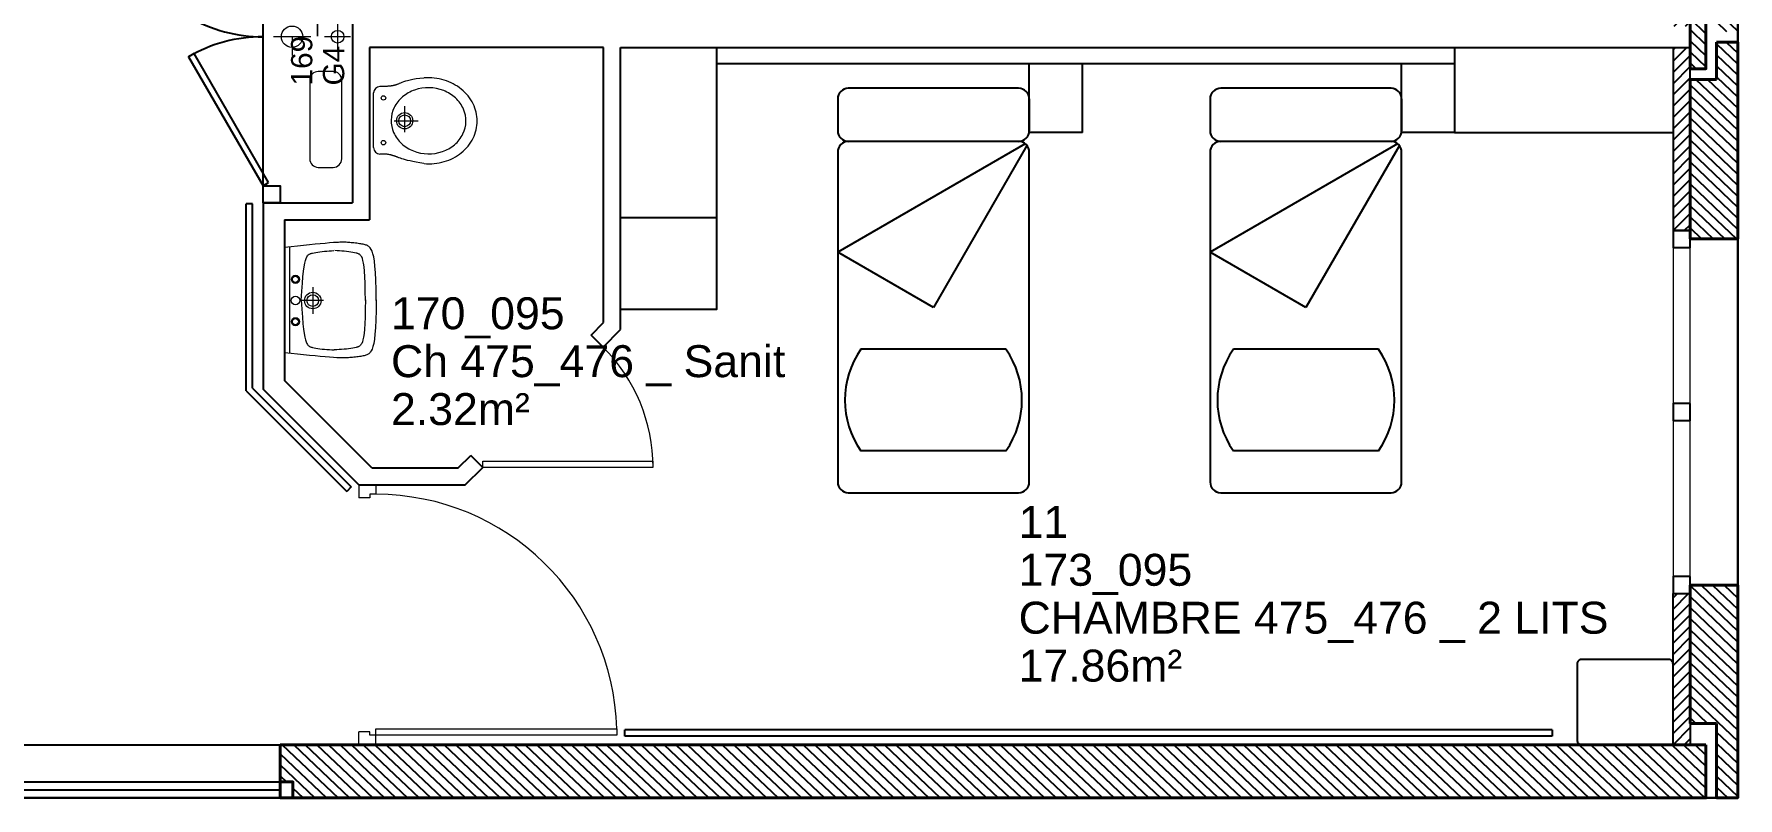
# Model space of a CAD drawing. Header units: metres. Extents: x -8 to 211, y -5 to 116.
# Drawn here: x 167.97 to 175.98, y 92.7 to 96.28 of the extents above; entities that cross this region are included whole.
import ezdxf

# ---------------------------------------------------------------- set-up
doc = ezdxf.new("R2010")
doc.units = ezdxf.units.M
doc.header["$LTSCALE"] = 0.6
doc.header["$MEASUREMENT"] = 0
doc.linetypes.add('CONTINU', pattern=[0])
doc.layers.get('0').update_dxf_attribs({"linetype": 'CONTINUOUS'})
for name, color, linetype in [('009 main courante', 181, 'CONTINUOUS'), ('400 Lits', 150, 'CONTINUOUS'), ('A_AGENC', 204, 'CONTINUOUS'), ('A_EQMP', 142, 'CONTINUOUS'), ('A_Etiqu_Gaine', 8, 'CONTINUOUS'), ('A_Etiqu_Gaine_ancien', 8, 'CONTINUOUS'), ('A_Etiqu_Gaine_code', 8, 'CONTINUOUS'), ('A_Etiqu_Local', 8, 'CONTINUOUS'), ('A_Etiqu_Local_ancien', 8, 'CONTINUOUS'), ('A_HACH_CLOIS', 7, 'CONTINU'), ('A_HACH_STRUC', 7, 'CONTINUOUS'), ('A_MUR_CLOIS', 8, 'CONTINU'), ('A_MURS_ALÈG', 7, 'CONTINU')]:
    doc.layers.add(name, color=color, linetype=linetype)
for name, color, linetype, lineweight in [('A_CHASS', 4, 'CONTINU', 0), ('A_MURS_STRU', 7, 'CONTINU', 40), ('A_PORTE', 8, 'CONTINU', 0), ('A_SANI', 5, 'CONTINU', 0), ('CONTOUR', 54, 'CONTINUOUS', 30)]:
    doc.layers.add(name, color=color, linetype=linetype, lineweight=lineweight)
doc.styles.add('Attribut', font='arial.ttf')

# ---------------------------------------------------------------- blocks, each defined once
blk = doc.blocks.new('A_Etiqu_Local')
at = {"style": 'Attribut', "flags": 1}
for tag, p in [('CODE_HOPITAL', (-0.4463, 1.632)), ('CODE_SITE', (-0.4463, 1.407)), ('CODE_BATIMENT', (-0.4463, 1.182)), ('CODE_SECTEUR', (-0.4463, 0.957)), ('CODE_ETAGE', (-0.4463, 0.732)), ('NOM_NORMALISE', (-0.4463, -0.843)), ('SECTEUR_ACTIVITE', (-0.4463, -1.068)), ('SOUS_SECTEUR_ACTIVITE', (-0.4463, -1.293)), ('VOLUME', (-0.4463, -1.518)), ('SERVICE', (-0.4463, -1.743)), ('CODE_UG', (-0.4463, -1.968)), ('CODE_UA', (-0.4463, -2.193)), ('CODE_POLE', (-0.4463, -2.418)), ('OCCUPANT_EXTERNE', (-0.4463, -2.643)), ('DISPONIBILITE', (-0.4463, -2.868)), ('ACCES_HANDICAPES', (-0.4463, -3.093)), ('NATURE_SOL', (-0.4463, -3.318)), ('RISQUE_LABORATOIRE', (-0.4463, -3.543)), ('AMIANTE', (-0.4463, -3.768))]:
    blk.add_attdef(tag, p, '', height=0.15, dxfattribs=at)
at = {"layer": 'A_Etiqu_Local', "style": 'Attribut'}
for tag, p in [('CODE_PIECE', (-0.4463, 0.282)), ('NOM_USAGE', (-0.4463, 0.057)), ('SURFACE', (-0.4463, -0.168))]:
    blk.add_attdef(tag, p, '', height=0.15, dxfattribs=at)
at = {"layer": 'A_Etiqu_Local_ancien', "style": 'Attribut'}
blk.add_attdef('CODE_PIECE_ANCIEN', (-0.4463, 0.507), '', height=0.15, dxfattribs=at)
blk = doc.blocks.new('A_Etiqu_Gaine')
at = {"style": 'Attribut', "flags": 1}
for tag, p in [('CODE_HOPITAL', (-0.4323, 0.8651)), ('CODE_SITE', (-0.4323, 0.7151)), ('CODE_BATIMENT', (-0.4323, 0.5651)), ('CODE_SECTEUR', (-0.4323, 0.4151)), ('CODE_ETAGE', (-0.4323, 0.2651)), ('NOM_NORMALISE', (-0.4323, -0.3349)), ('SECTEUR_ACTIVITE', (-0.4323, -0.4849)), ('SOUS_SECTEUR_ACTIVITE', (-0.4323, -0.6349)), ('SURFACE', (-0.4323, -0.7849)), ('CODE_UG', (-0.4323, -0.9349)), ('CODE_POLE', (-0.4323, -1.0849)), ('AMIANTE', (-0.4323, -1.2349))]:
    blk.add_attdef(tag, p, '', height=0.1, dxfattribs=at)
at = {"layer": 'A_Etiqu_Gaine', "style": 'Attribut'}
blk.add_attdef('NOM_USAGE', (-0.4323, -0.1849), '', height=0.1, dxfattribs=at)
at = {"layer": 'A_Etiqu_Gaine_ancien', "style": 'Attribut'}
blk.add_attdef('CODE_PIECE_ANCIEN', (-0.4323, 0.1151), '', height=0.1, dxfattribs=at)
at = {"layer": 'A_Etiqu_Gaine_code', "style": 'Attribut'}
blk.add_attdef('CODE_PIECE', (-0.4323, -0.0349), '', height=0.1, dxfattribs=at)

msp = doc.modelspace()

# ---------------------------------------------------------------- hatches: boundary and pattern name
at = {"layer": 'A_HACH_CLOIS'}
h = msp.add_hatch(dxfattribs=at)
h.set_pattern_fill('ANSI31', color=8, scale=0.3, style=0)
h.set_pattern_definition([(45, (175.67491, 95.361436), (-0.0265165, 0.0265165), [])])
h.paths.add_polyline_path([(175.7549, 97.1812), (175.6749, 97.1812), (175.6749, 96.3213), (175.7549, 96.3213)])
h.paths.add_polyline_path([(175.7549, 96.2213), (175.6749, 96.2213), (175.6749, 95.3614), (175.7549, 95.3614)])
h = msp.add_hatch(dxfattribs=at)
h.set_pattern_fill('ANSI31', color=8, scale=0.3, style=0)
h.set_pattern_definition([(45, (175.67491, 92.946184), (-0.0265165, 0.0265165), [])])
h.paths.add_polyline_path([(175.7549, 93.656), (175.6749, 93.656), (175.6749, 92.9462), (175.7549, 92.9462)])
at = {"layer": 'A_HACH_STRUC', "linetype": 'Continuous'}
h = msp.add_hatch(dxfattribs=at)
h.set_pattern_fill('ANSI31', color=8, scale=0.3, angle=-88.5553, style=0)
h.set_pattern_definition([(316.4447, (175.754912, 95.32144), (0.02583954, 0.0271766), [])])
h.paths.add_polyline_path([(175.9799, 97.2212), (175.7549, 97.2212), (175.7549, 96.4713), (175.8799, 96.4713), (175.8799, 96.2963), (175.9799, 96.2963)])
h.paths.add_polyline_path([(175.8299, 96.4213), (175.7549, 96.4213), (175.7549, 96.1213), (175.8299, 96.1213)])
h.paths.add_polyline_path([(175.9799, 96.2463), (175.8799, 96.2463), (175.8799, 96.0713), (175.7549, 96.0713), (175.7549, 95.3214), (175.9799, 95.3214)])
h = msp.add_hatch(dxfattribs=at)
h.set_pattern_fill('ANSI31', color=8, scale=0.3, angle=-88.5553, style=0)
h.set_pattern_definition([(316.4447, (169.13012, 92.69613), (0.02583954, 0.02717661), [])])
h.paths.add_polyline_path([(175.9799, 93.696), (175.7549, 93.696), (175.7549, 93.656), (175.7549, 93.0461), (175.8799, 93.0461), (175.8799, 92.6961), (175.9799, 92.6961)])
h.paths.add_polyline_path([(175.8299, 92.9462), (169.1301, 92.9462), (169.1301, 92.7712), (169.1901, 92.7712), (169.1901, 92.6962), (175.8299, 92.6962)])

# ---------------------------------------------------------------- linework, layer by layer
at = {"layer": '009 main courante', "color": 8, "linetype": 'Continuous'}
for p, q in [((168.9999, 95.4873), (168.9699, 95.4873)), ((168.9699, 94.6089), (168.9699, 95.4873)), ((168.9999, 94.6213), (168.9999, 95.4873)), ((168.9699, 94.6089), (169.4433, 94.1355)), ((168.9999, 94.6213), (169.4645, 94.1567)), ((169.4645, 94.1567), (169.4433, 94.1355)), ((175.107, 93.0162), (170.7499, 93.0162)), ((170.7499, 92.9862), (170.7499, 93.0162)), ((175.107, 92.9862), (170.7499, 92.9862)), ((175.107, 93.0162), (175.107, 92.9862)), ((167.3501, 92.7712), (169.1301, 92.7712)), ((167.3501, 92.7337), (169.1301, 92.7337)), ((167.3501, 92.6962), (169.1301, 92.6962))]:
    msp.add_line(p, q, dxfattribs=at)
at = {"layer": '400 Lits', "color": 8, "linetype": 'Continuous'}
for p, q in [((172.5999, 96.0296), (171.7999, 96.0296)), ((174.3499, 96.0296), (173.5499, 96.0296)), ((171.7499, 95.9796), (171.7499, 95.8296)), ((172.6499, 95.9796), (172.6499, 95.8296)), ((173.4999, 95.9796), (173.4999, 95.8296)), ((174.3999, 95.9796), (174.3999, 95.8296)), ((172.631, 95.7687), (171.7499, 95.26)), ((172.5999, 95.7796), (171.7999, 95.7796)), ((172.5999, 95.7796), (171.7999, 95.7796)), ((172.5999, 95.7796), (171.7999, 95.7796)), ((172.639, 95.7607), (172.1999, 95.0001)), ((174.381, 95.7687), (173.4999, 95.26)), ((174.3499, 95.7796), (173.5499, 95.7796)), ((174.3499, 95.7796), (173.5499, 95.7796)), ((174.3499, 95.7796), (173.5499, 95.7796)), ((174.389, 95.7607), (173.9499, 95.0001)), ((171.7499, 95.7298), (171.7499, 94.1796)), ((172.6499, 94.1796), (172.6499, 95.7298)), ((173.4999, 95.7298), (173.4999, 94.1796)), ((174.3999, 94.1796), (174.3999, 95.7298)), ((172.1999, 95.0001), (171.7499, 95.26)), ((173.9499, 95.0001), (173.4999, 95.26)), ((172.5407, 94.8034), (171.8591, 94.8034)), ((174.2907, 94.8034), (173.6091, 94.8034)), ((172.5407, 94.3263), (171.8591, 94.3263)), ((174.2907, 94.3263), (173.6091, 94.3263)), ((171.7999, 94.1296), (172.5999, 94.1296)), ((173.5499, 94.1296), (174.3499, 94.1296))]:
    msp.add_line(p, q, dxfattribs=at)
for centre, radius, start, end in [((171.7999, 95.9796), 0.05, 90.00168, 180.00176), ((172.5999, 95.9796), 0.05, 359.99938, 89.99947), ((173.5499, 95.9796), 0.05, 90.00168, 180.00176), ((174.3499, 95.9796), 0.05, 359.99938, 89.99947), ((171.7999, 95.8296), 0.05, 179.99824, 269.99832), ((171.7999, 95.7296), 0.05, 90.00168, 180.00176), ((172.5999, 95.8296), 0.05, 270.00063, 0.00052), ((172.5999, 95.7296), 0.05, 359.99938, 89.99947), ((173.5499, 95.8296), 0.05, 179.99824, 269.99832), ((173.5499, 95.7296), 0.05, 90.00168, 180.00176), ((174.3499, 95.8296), 0.05, 270.00063, 0.00052), ((174.3499, 95.7296), 0.05, 359.99938, 89.99947), ((172.1999, 94.5649), 0.416, 145.00807, 214.99209), ((172.1999, 94.5649), 0.416, 325.00745, 34.99223), ((173.9499, 94.5649), 0.416, 145.00807, 214.99209), ((173.9499, 94.5649), 0.416, 325.00745, 34.99223), ((171.7999, 94.1796), 0.05, 179.99948, 269.99937), ((172.5999, 94.1796), 0.05, 270.00177, 0.00166), ((173.5499, 94.1796), 0.05, 179.99948, 269.99937), ((174.3499, 94.1796), 0.05, 270.00177, 0.00166)]:
    msp.add_arc(centre, radius, start, end, dxfattribs=at)
at = {"layer": 'A_AGENC', "color": 8, "linetype": 'Continuous'}
msp.add_lwpolyline([(169.0499, 95.5713), (169.1299, 95.5713), (169.1299, 95.4913), (169.0499, 95.4913), (169.0499, 97.0513)], dxfattribs=at)
msp.add_lwpolyline([(169.0759, 95.5863), (168.7259, 96.1925), (168.6999, 96.1775), (169.0499, 95.5713)], close=True, dxfattribs=at)
for centre, start, end in [((169.0499, 96.9713), 240.00001, 270), ((169.0499, 95.5713), 90, 120)]:
    msp.add_arc(centre, 0.7, start, end, dxfattribs=at)
at = {"layer": 'A_CHASS', "color": 8, "linetype": 'Continuous'}
for p, q in [((175.6749, 95.2814), (175.6749, 93.736)), ((175.7549, 93.736), (175.7549, 95.2814))]:
    msp.add_line(p, q, dxfattribs=at)
at = {"layer": 'A_EQMP', "color": 8, "linetype": 'Continuous'}
for p, q in [((171.1799, 96.1461), (174.6499, 96.1461)), ((172.6499, 95.8209), (172.6499, 96.1461)), ((172.8999, 95.8209), (172.8999, 96.1461)), ((174.3999, 95.8209), (174.3999, 96.1461)), ((172.8999, 95.8209), (172.6499, 95.8209)), ((174.6499, 95.8209), (174.3999, 95.8209)), ((171.1799, 95.4212), (170.7299, 95.4212))]:
    msp.add_line(p, q, dxfattribs=at)
for points in [[(170.7299, 96.2212), (171.1799, 96.2212), (171.1799, 94.9905), (170.7299, 94.9905)], [(174.6499, 96.2208), (175.6749, 96.2206), (175.6749, 95.8206), (174.6499, 95.8208)]]:
    msp.add_lwpolyline(points, close=True, dxfattribs=at)
msp.add_lwpolyline([(175.6749, 92.9462), (175.6749, 93.3262, 0.414214), (175.6549, 93.3462), (175.2449, 93.3462, 0.414214), (175.2249, 93.3262), (175.2249, 92.9662, 0.414213), (175.2449, 92.9462), (175.6749, 92.9462)], format="xyb", dxfattribs=at)
at = {"layer": 'A_MUR_CLOIS', "color": 8, "linetype": 'Continuous'}
for p, q in [((169.4694, 97.0513), (169.4694, 95.4913)), ((170.6499, 96.2213), (169.5494, 96.2213)), ((169.5494, 96.2213), (169.5494, 95.4113)), ((170.6499, 94.9291), (170.6499, 96.2213)), ((170.7299, 96.2213), (175.7549, 96.2213)), ((170.7299, 94.8959), (170.7299, 96.2213)), ((169.0499, 95.4913), (169.4694, 95.4913)), ((169.0499, 95.4913), (169.0499, 94.6159)), ((169.1499, 95.4113), (169.5494, 95.4113)), ((169.1499, 95.4113), (169.1499, 94.6573)), ((170.5912, 94.8704), (170.6499, 94.9291)), ((170.6477, 94.8138), (170.7299, 94.8959)), ((170.6477, 94.8138), (170.5912, 94.8704)), ((169.5613, 94.2459), (169.1499, 94.6573)), ((169.4999, 94.1659), (169.0499, 94.6159)), ((169.5613, 94.2459), (169.9668, 94.2459)), ((169.9668, 94.2459), (170.0255, 94.3047)), ((169.9999, 94.1659), (170.0821, 94.2481)), ((170.0821, 94.2481), (170.0255, 94.3047)), ((169.4999, 94.1659), (169.9999, 94.1659))]:
    msp.add_line(p, q, dxfattribs=at)
msp.add_lwpolyline([(175.6749, 96.2213), (175.6749, 95.3614), (175.7549, 95.3614), (175.7549, 96.2213)], dxfattribs=at)
for points in [[(175.7549, 95.3614), (175.6749, 95.3614), (175.6749, 95.2814), (175.7549, 95.2814)], [(175.7549, 94.5487), (175.6749, 94.5487), (175.6749, 94.4687), (175.7549, 94.4687)], [(175.7549, 93.736), (175.6749, 93.736), (175.6749, 93.656), (175.7549, 93.656)], [(175.7549, 92.9462), (175.6749, 92.9462), (175.6749, 93.656), (175.7549, 93.656)]]:
    msp.add_lwpolyline(points, close=True, dxfattribs=at)
at = {"layer": 'A_MURS_ALÈG', "color": 8, "ltscale": 200}
for p, q in [((175.9799, 95.3214), (175.9799, 93.696)), ((167.3501, 92.9462), (169.1301, 92.9462))]:
    msp.add_line(p, q, dxfattribs=at)
at = {"layer": 'A_MURS_STRU', "color": 8, "linetype": 'Continuous'}
for p, q in [((175.7549, 96.1213), (175.7549, 96.4213)), ((175.8799, 96.2463), (175.8799, 96.0713)), ((175.9799, 96.2463), (175.8799, 96.2463)), ((175.9799, 96.2463), (175.9799, 95.3214)), ((175.8799, 96.0713), (175.7549, 96.0713)), ((175.7549, 96.0713), (175.7549, 95.3214)), ((175.9799, 95.3214), (175.7549, 95.3214)), ((175.7549, 93.0461), (175.7549, 93.696)), ((175.9799, 93.696), (175.7549, 93.696)), ((175.9799, 92.6961), (175.9799, 93.696)), ((175.8799, 93.0461), (175.7549, 93.0461)), ((175.8799, 92.6961), (175.8799, 93.0461)), ((175.9799, 92.6961), (175.8799, 92.6961))]:
    msp.add_line(p, q, dxfattribs=at)
for points in [[(175.7549, 96.1213), (175.8299, 96.1213), (175.8299, 96.4213), (175.7549, 96.4213)], [(175.8299, 92.9462), (169.1301, 92.9462)], [(169.1301, 92.6962), (175.8299, 92.6962), (175.8299, 92.9462)], [(169.1301, 92.6962), (169.1301, 92.9462)], [(169.1301, 92.7712), (169.1901, 92.7712), (169.1901, 92.6962)]]:
    msp.add_lwpolyline(points, dxfattribs=at)
at = {"layer": 'A_PORTE', "color": 8, "linetype": 'Continuous'}
for p, q in [((170.0821, 94.2781), (170.882, 94.2781)), ((170.0821, 94.2481), (170.0821, 94.2781)), ((170.882, 94.2481), (170.0821, 94.2481)), ((170.882, 94.2781), (170.882, 94.2481)), ((169.4999, 94.1659), (169.5799, 94.1659)), ((169.4999, 94.1659), (169.4999, 94.1061)), ((169.5799, 94.1659), (169.5799, 94.1221)), ((169.5521, 94.1061), (169.4999, 94.1061)), ((169.5799, 94.1221), (169.5521, 94.1221)), ((169.5521, 94.1221), (169.5521, 94.1061)), ((169.5521, 93.0061), (169.4999, 93.0061)), ((169.4999, 92.9462), (169.4999, 93.0061)), ((169.5521, 92.9901), (169.5521, 93.0061)), ((170.7115, 92.9901), (169.5521, 92.9901)), ((169.5799, 93.0201), (170.7115, 93.0201)), ((169.5799, 92.9462), (169.5799, 93.0201)), ((170.7115, 93.0201), (170.7115, 92.9901)), ((169.4999, 92.9462), (169.5799, 92.9462))]:
    msp.add_line(p, q, dxfattribs=at)
for centre, radius, start, end in [((170.0821, 94.2481), 0.8, 359.99993, 44.99996), ((169.5799, 92.9901), 1.132, 1.51862, 90)]:
    msp.add_arc(centre, radius, start, end, dxfattribs=at)
at = {"layer": 'A_SANI', "color": 8, "linetype": 'Continuous'}
for p, q in [((169.3999, 96.3329), (169.3999, 96.2099)), ((169.274, 96.2714), (169.0983, 96.2714)), ((169.1861, 96.2714), (169.1861, 96.1835)), ((169.4614, 96.2714), (169.3384, 96.2714)), ((169.3794, 96.108), (169.3094, 96.108)), ((169.769, 96.073), (169.7538, 96.0705)), ((169.7862, 96.0751), (169.769, 96.073)), ((169.8055, 96.0767), (169.7862, 96.0751)), ((169.2694, 96.068), (169.2694, 95.698)), ((169.4194, 95.698), (169.4194, 96.068)), ((169.5694, 95.7504), (169.5694, 96.0076)), ((169.6014, 96.0377), (169.5983, 96.0376)), ((169.6062, 96.0377), (169.6014, 96.0377)), ((169.6108, 96.0377), (169.6062, 96.0377)), ((169.6152, 96.0377), (169.6108, 96.0377)), ((169.6196, 96.0378), (169.6152, 96.0377)), ((169.6239, 96.0379), (169.6196, 96.0378)), ((169.6282, 96.038), (169.6239, 96.0379)), ((169.6324, 96.0382), (169.6282, 96.038)), ((169.6367, 96.0385), (169.6324, 96.0382)), ((169.6411, 96.0389), (169.6367, 96.0385)), ((169.6455, 96.0393), (169.6411, 96.0389)), ((169.6477, 96.0396), (169.6455, 96.0393)), ((169.65, 96.0399), (169.6477, 96.0396)), ((169.6523, 96.0402), (169.65, 96.0399)), ((169.6546, 96.0405), (169.6523, 96.0402)), ((169.6569, 96.0409), (169.6546, 96.0405)), ((169.6591, 96.0413), (169.6569, 96.0409)), ((169.6614, 96.0417), (169.6591, 96.0413)), ((169.6636, 96.0422), (169.6614, 96.0417)), ((169.6658, 96.0426), (169.6636, 96.0422)), ((169.6679, 96.0432), (169.6658, 96.0426)), ((169.67, 96.0437), (169.6679, 96.0432)), ((169.672, 96.0444), (169.67, 96.0437)), ((169.6741, 96.045), (169.672, 96.0444)), ((169.6761, 96.0457), (169.6741, 96.045)), ((169.6782, 96.0465), (169.6761, 96.0457)), ((169.6804, 96.0473), (169.6782, 96.0465)), ((169.6826, 96.0482), (169.6804, 96.0473)), ((169.6849, 96.0491), (169.6826, 96.0482)), ((169.6874, 96.0502), (169.6849, 96.0491)), ((169.69, 96.0512), (169.6874, 96.0502)), ((169.6957, 96.0537), (169.69, 96.0512)), ((169.7023, 96.0563), (169.6957, 96.0537)), ((169.7099, 96.0592), (169.7023, 96.0563)), ((169.7187, 96.0621), (169.7099, 96.0592)), ((169.7288, 96.065), (169.7187, 96.0621)), ((169.7405, 96.0679), (169.7288, 96.065)), ((169.7538, 96.0705), (169.7405, 96.0679)), ((169.7152, 95.9449), (169.7152, 95.8228)), ((169.6664, 95.8766), (169.7787, 95.8766)), ((169.6014, 95.7203), (169.5983, 95.7204)), ((169.6062, 95.7203), (169.6014, 95.7203)), ((169.6108, 95.7203), (169.6062, 95.7203)), ((169.6152, 95.7202), (169.6108, 95.7203)), ((169.6196, 95.7201), (169.6152, 95.7202)), ((169.6239, 95.7199), (169.6196, 95.7201)), ((169.6282, 95.7196), (169.6239, 95.7199)), ((169.6324, 95.7192), (169.6282, 95.7196)), ((169.6367, 95.7186), (169.6324, 95.7192)), ((169.6411, 95.7179), (169.6367, 95.7186)), ((169.6455, 95.717), (169.6411, 95.7179)), ((169.6477, 95.7165), (169.6455, 95.717)), ((169.65, 95.716), (169.6477, 95.7165)), ((169.6523, 95.7154), (169.65, 95.716)), ((169.6546, 95.7148), (169.6523, 95.7154)), ((169.6569, 95.7141), (169.6546, 95.7148)), ((169.6591, 95.7134), (169.6569, 95.7141)), ((169.6614, 95.7127), (169.6591, 95.7134)), ((169.6636, 95.712), (169.6614, 95.7127)), ((169.6658, 95.7113), (169.6636, 95.712)), ((169.6679, 95.7105), (169.6658, 95.7113)), ((169.67, 95.7098), (169.6679, 95.7105)), ((169.672, 95.7091), (169.67, 95.7098)), ((169.6741, 95.7083), (169.672, 95.7091)), ((169.6761, 95.7076), (169.6741, 95.7083)), ((169.6782, 95.7068), (169.6761, 95.7076)), ((169.6804, 95.706), (169.6782, 95.7068)), ((169.6826, 95.7051), (169.6804, 95.706)), ((169.6849, 95.7043), (169.6826, 95.7051)), ((169.6874, 95.7034), (169.6849, 95.7043)), ((169.69, 95.7024), (169.6874, 95.7034)), ((169.6957, 95.7004), (169.69, 95.7024)), ((169.7023, 95.6981), (169.6957, 95.7004)), ((169.7099, 95.6957), (169.7023, 95.6981)), ((169.7187, 95.6932), (169.7099, 95.6957)), ((169.7288, 95.6906), (169.7187, 95.6932)), ((169.7405, 95.6879), (169.7288, 95.6906)), ((169.7538, 95.6851), (169.7405, 95.6879)), ((169.769, 95.6822), (169.7538, 95.6851)), ((169.7862, 95.6793), (169.769, 95.6822)), ((169.8055, 95.6764), (169.7862, 95.6793)), ((169.3094, 95.658), (169.3794, 95.658)), ((169.1813, 95.2851), (169.1499, 95.282)), ((169.1499, 95.282), (169.1499, 94.7867)), ((169.1748, 95.282), (169.1748, 94.7867)), ((169.2116, 95.2881), (169.1813, 95.2851)), ((169.2406, 95.291), (169.2116, 95.2881)), ((169.2683, 95.2938), (169.2406, 95.291)), ((169.2944, 95.2964), (169.2683, 95.2938)), ((169.3189, 95.2988), (169.2944, 95.2964)), ((169.3415, 95.3009), (169.3189, 95.2988)), ((169.3622, 95.3027), (169.3415, 95.3009)), ((169.3808, 95.3042), (169.3622, 95.3027)), ((169.3971, 95.3052), (169.3808, 95.3042)), ((169.4044, 95.3056), (169.3971, 95.3052)), ((169.4112, 95.3059), (169.4044, 95.3056)), ((169.4176, 95.306), (169.4112, 95.3059)), ((169.4237, 95.3061), (169.4176, 95.306)), ((169.4295, 95.3061), (169.4237, 95.3061)), ((169.4351, 95.306), (169.4295, 95.3061)), ((169.4407, 95.3058), (169.4351, 95.306)), ((169.4463, 95.3055), (169.4407, 95.3058)), ((169.452, 95.3051), (169.4463, 95.3055)), ((169.4579, 95.3046), (169.452, 95.3051)), ((169.4641, 95.3041), (169.4579, 95.3046)), ((169.4705, 95.3034), (169.4641, 95.3041)), ((169.477, 95.3027), (169.4705, 95.3034)), ((169.4836, 95.302), (169.477, 95.3027)), ((169.4901, 95.3012), (169.4836, 95.302)), ((169.4966, 95.3003), (169.4901, 95.3012)), ((169.5029, 95.2994), (169.4966, 95.3003)), ((169.5089, 95.2984), (169.5029, 95.2994)), ((169.5146, 95.2974), (169.5089, 95.2984)), ((169.52, 95.2964), (169.5146, 95.2974)), ((169.5248, 95.2953), (169.52, 95.2964)), ((169.5293, 95.2942), (169.5248, 95.2953)), ((169.5333, 95.293), (169.5293, 95.2942)), ((169.537, 95.2917), (169.5333, 95.293)), ((169.5403, 95.2902), (169.537, 95.2917)), ((169.5434, 95.2885), (169.5403, 95.2902)), ((169.5463, 95.2866), (169.5434, 95.2885)), ((169.5489, 95.2844), (169.5463, 95.2866)), ((169.5514, 95.282), (169.5489, 95.2844)), ((169.5538, 95.2793), (169.5514, 95.282)), ((169.5583, 95.2727), (169.5538, 95.2793)), ((169.5625, 95.2639), (169.5583, 95.2727)), ((169.2434, 95.1908), (169.2464, 95.2072)), ((169.2464, 95.2072), (169.2494, 95.22)), ((169.2494, 95.22), (169.2525, 95.2297)), ((169.2525, 95.2297), (169.2557, 95.2369)), ((169.2557, 95.2369), (169.259, 95.2423)), ((169.259, 95.2423), (169.2607, 95.2445)), ((169.2607, 95.2445), (169.2625, 95.2464)), ((169.2625, 95.2464), (169.2643, 95.2481)), ((169.2643, 95.2481), (169.2663, 95.2496)), ((169.2663, 95.2496), (169.2684, 95.2509)), ((169.2684, 95.2509), (169.2707, 95.252)), ((169.2707, 95.252), (169.2732, 95.253)), ((169.2732, 95.253), (169.2759, 95.2539)), ((169.2759, 95.2539), (169.2788, 95.2547)), ((169.2788, 95.2547), (169.2821, 95.2555)), ((169.2821, 95.2555), (169.2894, 95.2571)), ((169.2894, 95.2571), (169.2977, 95.2587)), ((169.2977, 95.2587), (169.307, 95.2602)), ((169.307, 95.2602), (169.3169, 95.2616)), ((169.3169, 95.2616), (169.3274, 95.2629)), ((169.3274, 95.2629), (169.3383, 95.264)), ((169.3383, 95.264), (169.3494, 95.265)), ((169.3494, 95.265), (169.3605, 95.2659)), ((169.3605, 95.2659), (169.3716, 95.2665)), ((169.3716, 95.2665), (169.3823, 95.2668)), ((169.3974, 95.2665), (169.3867, 95.2668)), ((169.4085, 95.2659), (169.3974, 95.2665)), ((169.4196, 95.265), (169.4085, 95.2659)), ((169.4307, 95.264), (169.4196, 95.265)), ((169.4416, 95.2629), (169.4307, 95.264)), ((169.4521, 95.2616), (169.4416, 95.2629)), ((169.462, 95.2602), (169.4521, 95.2616)), ((169.4713, 95.2587), (169.462, 95.2602)), ((169.4796, 95.2571), (169.4713, 95.2587)), ((169.4869, 95.2555), (169.4796, 95.2571)), ((169.4902, 95.2547), (169.4869, 95.2555)), ((169.4931, 95.2539), (169.4902, 95.2547)), ((169.4958, 95.253), (169.4931, 95.2539)), ((169.4983, 95.252), (169.4958, 95.253)), ((169.5006, 95.2509), (169.4983, 95.252)), ((169.5027, 95.2496), (169.5006, 95.2509)), ((169.5047, 95.2481), (169.5027, 95.2496)), ((169.5065, 95.2464), (169.5047, 95.2481)), ((169.5083, 95.2445), (169.5065, 95.2464)), ((169.51, 95.2423), (169.5083, 95.2445)), ((169.5133, 95.2369), (169.51, 95.2423)), ((169.5164, 95.2297), (169.5133, 95.2369)), ((169.5194, 95.22), (169.5164, 95.2297)), ((169.522, 95.2072), (169.5194, 95.22)), ((169.5244, 95.1908), (169.522, 95.2072)), ((169.5664, 95.2524), (169.5625, 95.2639)), ((169.5698, 95.2374), (169.5664, 95.2524)), ((169.5729, 95.218), (169.5698, 95.2374)), ((169.5756, 95.1937), (169.5729, 95.218)), ((169.5778, 95.1638), (169.5756, 95.1937)), ((169.2317, 95.0761), (169.2346, 95.1133)), ((169.2346, 95.1133), (169.2375, 95.1444)), ((169.2375, 95.1444), (169.2405, 95.17)), ((169.2405, 95.17), (169.2434, 95.1908)), ((169.5265, 95.17), (169.5244, 95.1908)), ((169.5282, 95.1444), (169.5265, 95.17)), ((169.5295, 95.1133), (169.5282, 95.1444)), ((169.5304, 95.0761), (169.5295, 95.1133)), ((169.5796, 95.1273), (169.5778, 95.1638)), ((169.5808, 95.0838), (169.5796, 95.1273)), ((169.2287, 95.0321), (169.2317, 95.0761)), ((169.2287, 95.0355), (169.2317, 94.9915)), ((169.3345, 95.0323), (169.2324, 95.0323)), ((169.2834, 95.0956), (169.2834, 94.9691)), ((169.5308, 95.0321), (169.5304, 95.0761)), ((169.5308, 95.0355), (169.5304, 94.9915)), ((169.5816, 95.0323), (169.5808, 95.0838)), ((169.5816, 95.0363), (169.5808, 94.9849)), ((169.2317, 94.9915), (169.2346, 94.9543)), ((169.2346, 94.9543), (169.2375, 94.9232)), ((169.5295, 94.9543), (169.5282, 94.9232)), ((169.5304, 94.9915), (169.5295, 94.9543)), ((169.5808, 94.9849), (169.5796, 94.9413)), ((169.2375, 94.9232), (169.2405, 94.8975)), ((169.2405, 94.8975), (169.2434, 94.8768)), ((169.2434, 94.8768), (169.2464, 94.8604)), ((169.5244, 94.8768), (169.522, 94.8604)), ((169.5265, 94.8975), (169.5244, 94.8768)), ((169.5282, 94.9232), (169.5265, 94.8975)), ((169.5756, 94.8749), (169.5729, 94.8506)), ((169.5778, 94.9049), (169.5756, 94.8749)), ((169.5796, 94.9413), (169.5778, 94.9049)), ((169.2464, 94.8604), (169.2494, 94.8476)), ((169.2494, 94.8476), (169.2525, 94.8379)), ((169.2525, 94.8379), (169.2557, 94.8307)), ((169.2557, 94.8307), (169.259, 94.8253)), ((169.259, 94.8253), (169.2607, 94.8231)), ((169.2607, 94.8231), (169.2625, 94.8211)), ((169.2625, 94.8211), (169.2643, 94.8195)), ((169.2643, 94.8195), (169.2663, 94.818)), ((169.2663, 94.818), (169.2684, 94.8167)), ((169.2684, 94.8167), (169.2707, 94.8156)), ((169.2707, 94.8156), (169.2732, 94.8146)), ((169.2732, 94.8146), (169.2759, 94.8137)), ((169.2759, 94.8137), (169.2788, 94.8129)), ((169.2788, 94.8129), (169.2821, 94.8121)), ((169.2821, 94.8121), (169.2894, 94.8105)), ((169.2894, 94.8105), (169.2977, 94.8089)), ((169.2977, 94.8089), (169.307, 94.8074)), ((169.307, 94.8074), (169.317, 94.806)), ((169.317, 94.806), (169.3277, 94.8047)), ((169.3277, 94.8047), (169.3387, 94.8035)), ((169.3387, 94.8035), (169.3501, 94.8025)), ((169.3501, 94.8025), (169.3616, 94.8017)), ((169.3616, 94.8017), (169.3732, 94.8011)), ((169.3732, 94.8011), (169.3845, 94.8007)), ((169.3958, 94.8011), (169.3845, 94.8007)), ((169.4074, 94.8017), (169.3958, 94.8011)), ((169.4189, 94.8025), (169.4074, 94.8017)), ((169.4303, 94.8035), (169.4189, 94.8025)), ((169.4413, 94.8047), (169.4303, 94.8035)), ((169.452, 94.806), (169.4413, 94.8047)), ((169.462, 94.8074), (169.452, 94.806)), ((169.4713, 94.8089), (169.462, 94.8074)), ((169.4796, 94.8105), (169.4713, 94.8089)), ((169.4869, 94.8121), (169.4796, 94.8105)), ((169.4902, 94.8129), (169.4869, 94.8121)), ((169.4931, 94.8137), (169.4902, 94.8129)), ((169.4958, 94.8146), (169.4931, 94.8137)), ((169.4983, 94.8156), (169.4958, 94.8146)), ((169.5006, 94.8167), (169.4983, 94.8156)), ((169.5027, 94.818), (169.5006, 94.8167)), ((169.5047, 94.8195), (169.5027, 94.818)), ((169.5065, 94.8211), (169.5047, 94.8195)), ((169.5083, 94.8231), (169.5065, 94.8211)), ((169.51, 94.8253), (169.5083, 94.8231)), ((169.5133, 94.8307), (169.51, 94.8253)), ((169.5164, 94.8379), (169.5133, 94.8307)), ((169.5194, 94.8476), (169.5164, 94.8379)), ((169.522, 94.8604), (169.5194, 94.8476)), ((169.5583, 94.796), (169.5538, 94.7894)), ((169.5625, 94.8047), (169.5583, 94.796)), ((169.5664, 94.8162), (169.5625, 94.8047)), ((169.5698, 94.8313), (169.5664, 94.8162)), ((169.5729, 94.8506), (169.5698, 94.8313)), ((169.1813, 94.7836), (169.1499, 94.7867)), ((169.2116, 94.7805), (169.1813, 94.7836)), ((169.2406, 94.7776), (169.2116, 94.7805)), ((169.2683, 94.7748), (169.2406, 94.7776)), ((169.2944, 94.7722), (169.2683, 94.7748)), ((169.3189, 94.7699), (169.2944, 94.7722)), ((169.3415, 94.7677), (169.3189, 94.7699)), ((169.3622, 94.7659), (169.3415, 94.7677)), ((169.3808, 94.7645), (169.3622, 94.7659)), ((169.3971, 94.7634), (169.3808, 94.7645)), ((169.4044, 94.7631), (169.3971, 94.7634)), ((169.4112, 94.7628), (169.4044, 94.7631)), ((169.4176, 94.7626), (169.4112, 94.7628)), ((169.4237, 94.7625), (169.4176, 94.7626)), ((169.4295, 94.7626), (169.4237, 94.7625)), ((169.4351, 94.7627), (169.4295, 94.7626)), ((169.4407, 94.7629), (169.4351, 94.7627)), ((169.4463, 94.7632), (169.4407, 94.7629)), ((169.452, 94.7636), (169.4463, 94.7632)), ((169.4579, 94.764), (169.452, 94.7636)), ((169.4641, 94.7646), (169.4579, 94.764)), ((169.4705, 94.7652), (169.4641, 94.7646)), ((169.477, 94.7659), (169.4705, 94.7652)), ((169.4836, 94.7666), (169.477, 94.7659)), ((169.4901, 94.7675), (169.4836, 94.7666)), ((169.4966, 94.7683), (169.4901, 94.7675)), ((169.5029, 94.7692), (169.4966, 94.7683)), ((169.5089, 94.7702), (169.5029, 94.7692)), ((169.5146, 94.7712), (169.5089, 94.7702)), ((169.52, 94.7722), (169.5146, 94.7712)), ((169.5248, 94.7733), (169.52, 94.7722)), ((169.5293, 94.7744), (169.5248, 94.7733)), ((169.5333, 94.7756), (169.5293, 94.7744)), ((169.537, 94.777), (169.5333, 94.7756)), ((169.5403, 94.7785), (169.537, 94.777)), ((169.5434, 94.7802), (169.5403, 94.7785)), ((169.5463, 94.7821), (169.5434, 94.7802)), ((169.5489, 94.7842), (169.5463, 94.7821)), ((169.5514, 94.7866), (169.5489, 94.7842)), ((169.5538, 94.7894), (169.5514, 94.7866))]:
    msp.add_line(p, q, dxfattribs=at)
for centre, radius in [((169.1861, 96.2714), 0.05), ((169.3999, 96.2714), 0.03), ((169.6155, 95.984), 0.0105), ((169.7152, 95.8766), 0.0383), ((169.7152, 95.8766), 0.0276), ((169.6155, 95.774), 0.0105), ((169.202, 95.1319), 0.0189), ((169.202, 95.1319), 0.0144), ((169.202, 95.0323), 0.0204), ((169.2834, 95.0323), 0.0387), ((169.2834, 95.0323), 0.0274), ((169.202, 94.9329), 0.0189), ((169.202, 94.9329), 0.0144)]:
    msp.add_circle(centre, radius, dxfattribs=at)
for centre, radius, start, end in [((169.3094, 96.068), 0.04, 90.00067, 180.00076), ((169.3794, 96.068), 0.04, 0.00067, 90.00076), ((169.8265, 95.8185), 0.26, 73.30074, 94.46343), ((169.5994, 96.0076), 0.03, 92.18352, 180.00002), ((169.8193, 95.8546), 0.1761, 108.91066, 130.2683), ((169.8266, 95.8332), 0.1986, 68.71743, 108.91928), ((169.8348, 95.8542), 0.1761, 47.36056, 68.7182), ((169.8337, 95.8425), 0.2348, 51.02128, 73.30031), ((169.8494, 95.862), 0.2098, 26.51896, 51.02157), ((169.7894, 95.8773), 0.1377, 153.69095, 203.91568), ((169.8077, 95.8683), 0.1581, 130.26793, 153.69014), ((169.847, 95.8675), 0.1581, 23.93857, 47.36079), ((169.8656, 95.8758), 0.1377, 333.69025, 23.93902), ((169.8765, 95.8755), 0.1796, 0.00042, 26.51893), ((169.8773, 95.8755), 0.1787, 333.37703, 0.00001), ((169.808, 95.8856), 0.1581, 203.93878, 227.36099), ((169.8202, 95.8989), 0.1761, 227.36056, 248.7182), ((169.8357, 95.8986), 0.1761, 288.91066, 310.2683), ((169.8474, 95.8848), 0.1581, 310.26808, 333.6903), ((169.8522, 95.8881), 0.2069, 308.66238, 333.37704), ((169.3094, 95.698), 0.04, 179.99934, 269.99923), ((169.3794, 95.698), 0.04, 270.00067, 0.00076), ((169.5994, 95.7504), 0.03, 180.00002, 267.81647), ((169.8284, 95.9199), 0.1986, 248.71824, 288.88532), ((169.8288, 95.9342), 0.2596, 265.01961, 286.2207), ((169.8365, 95.9077), 0.232, 286.22047, 308.6625)]:
    msp.add_arc(centre, radius, start, end, dxfattribs=at)
at = {"layer": 'CONTOUR', "color": 8}
for points in [[(175.9796, 114.2966), (175.9799, 92.6961), (167.2999, 92.6962)], [(175.9799, 92.6965), (167.2999, 92.6966)]]:
    msp.add_lwpolyline(points, dxfattribs=at)

# ---------------------------------------------------------------- block references
at = {"layer": 'A_Etiqu_Gaine', "color": 8, "rotation": 90}
msp.add_blockref('A_Etiqu_Gaine', (169.2464, 96.4748), dxfattribs=at).add_auto_attribs({'CODE_PIECE': '169_096', 'NOM_USAGE': 'G4'})
at = {"layer": 'A_Etiqu_Local', "color": 8}
ref = msp.add_blockref('A_Etiqu_Local', (170.0975, 94.6156), dxfattribs=at)
ref.add_attrib('CODE_PIECE', '170_095', (169.6511, 94.8975), dxfattribs={"height": 0.15, "style": 'Attribut'})
ref.add_attrib('NOM_USAGE', 'Ch 475_476 _ Sanit', (169.6511, 94.6725), dxfattribs={"height": 0.15, "style": 'Attribut'})
ref.add_attrib('SURFACE', '2.32m²', (169.6511, 94.4475), dxfattribs={"height": 0.15, "style": 'Attribut'})
ref = msp.add_blockref('A_Etiqu_Local', (173.0463, 93.4106), dxfattribs=at)
ref.add_attrib('CODE_PIECE', '173_095', (172.6, 93.6926), dxfattribs={"height": 0.15, "style": 'Attribut'})
ref.add_attrib('CODE_PIECE_ANCIEN', '11', (172.6, 93.9176), dxfattribs={"layer": 'A_Etiqu_Local_ancien', "height": 0.15, "style": 'Attribut'})
ref.add_attrib('NOM_USAGE', 'CHAMBRE 475_476 _ 2 LITS', (172.6, 93.4676), dxfattribs={"height": 0.15, "style": 'Attribut'})
ref.add_attrib('SURFACE', '17.86m²', (172.6, 93.2426), dxfattribs={"height": 0.15, "style": 'Attribut'})

doc.saveas('drawing.dxf')
